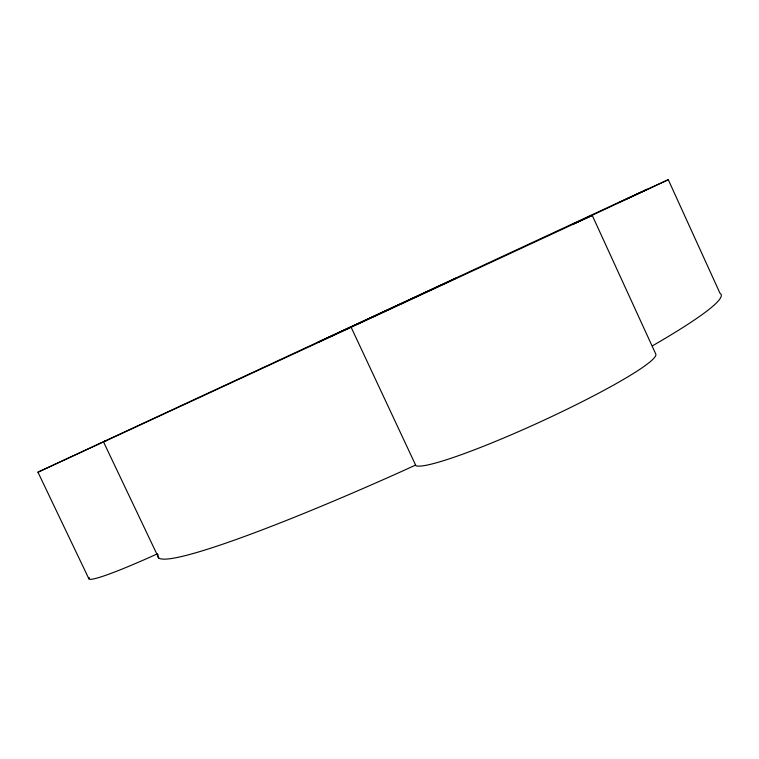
<?xml version="1.0" encoding="UTF-8"?>
<svg xmlns="http://www.w3.org/2000/svg" width="759" height="759" viewBox="0 0 759 759"><rect width="100%" height="100%" fill="white"/><g stroke="black" fill="none" stroke-linecap="round" stroke-linejoin="round"><path stroke-width="1.14" d="M652.427 345.857A310.687 25.711 -25 0 0 720.035 293.335L668.281 179.703L573.263 224.095L592.238 215.385L655.776 354.064A132.55 13.358 -24.7 0 1 546.357 419.072A132.55 13.358 -24.7 0 1 415.894 465.675L351.142 327.29L103.518 441.909L158.783 558.14M103.518 441.909L106.127 440.637L37.95 472.193L88.869 578.766M620.558 201.543L37.95 472.193M626.147 199.095L642.313 191.629M643.366 191.002L647.161 189.266L620.008 201.932L668.281 179.703M157.521 553.747L154.608 555.085A103.85 7.704 -25.8 0 1 89.258 577.457M415.467 465.125L401.274 471.614A310.687 25.711 -25 0 1 158.128 554.658M592.238 215.385L351.142 327.29M456.586 277.927L318.106 342.214L456.586 277.927"/></g></svg>
